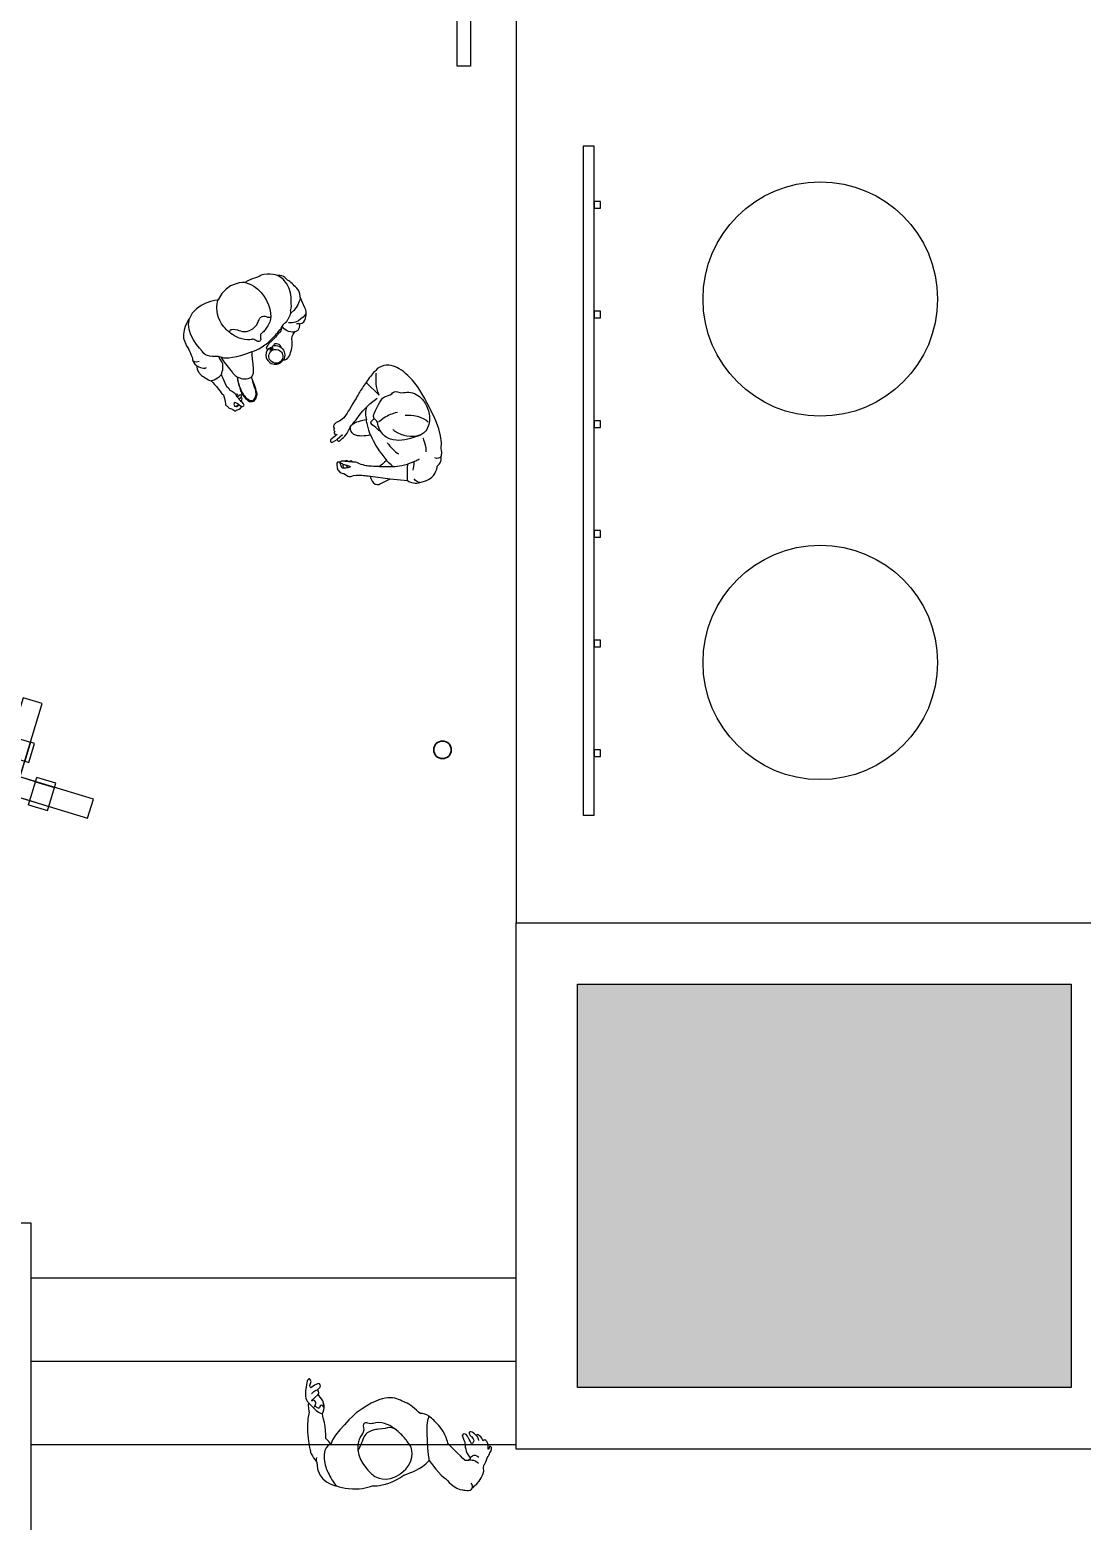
# Model space of a CAD drawing. Header units: millimetres. Extents: x 13722 to 114356, y -17117 to 61088.
# Drawn here: x 76567 to 81363, y 45846 to 52646 of the extents above; entities that cross this region are included whole.
import ezdxf

# ---------------------------------------------------------------- set-up
doc = ezdxf.new("R2010")
doc.units = ezdxf.units.MM
for name, color, linetype in [('01', 3, 'Continuous'), ('02', 250, 'Continuous'), ('03', 8, 'Continuous'), ('03_lighting', 3, 'Continuous'), ('Toffu_Outline', 8, 'Continuous')]:
    doc.layers.add(name, color=color, linetype=linetype)

# ---------------------------------------------------------------- blocks, each defined once
blk = doc.blocks.new('2r2')
at = {"layer": 'Toffu_Outline'}
for points, knots in [([(97236.5, -9224), (97236.4, -9223.9), (97236.4, -9223.9), (97236.4, -9223.9), (97257, -9208.3), (97250.7, -9204.1), (97245, -9196.7), (97239.4, -9189.2), (97205.5, -9215.3), (97205.5, -9215.3), (97205.5, -9215.3), (97197.2, -9209.3), (97204.7, -9195.2), (97212.1, -9181.1), (97200.1, -9174.3), (97200.1, -9174.3), (97189.2, -9174), (97187.6, -9185.2), (97182.1, -9226.6), (97176.6, -9267.9), (97195.1, -9282.6), (97195.1, -9282.6), (97190.1, -9294.3), (97198.6, -9326.1), (97198.6, -9326.1), (97177.7, -9406.1), (97203.8, -9504.3), (97203.8, -9504.3), (97203.5, -9515.2), (97233.3, -9554.8), (97233.3, -9554.8), (97232.7, -9649.8), (97323, -9662.6), (97323, -9662.6)], [0, 0, 0, 0, 1, 1, 1, 2, 2, 2, 3, 3, 3, 4, 4, 4, 5, 5, 5, 6, 6, 6, 7, 7, 7, 8, 8, 8, 9, 9, 9, 10, 10, 10, 11, 11, 11, 11]), ([(97209.2, -9242.9), (97209.2, -9242.9), (97227.4, -9221.3), (97236.5, -9224), (97236.5, -9224), (97236.5, -9224), (97236.5, -9224)], [0, 0, 0, 0, 1, 1, 1, 2, 2, 2, 2]), ([(97210.2, -9276.2), (97210.2, -9276.2), (97210.2, -9276.2), (97210.2, -9276.1), (97210.1, -9275.5), (97210.9, -9269.5), (97239.4, -9245.4)], [0, 0, 0, 0, 1, 1, 1, 2, 2, 2, 2]), ([(97266.5, -9306.2), (97271.5, -9277.6), (97239.4, -9245.5), (97239.4, -9245.5), (97239.4, -9245.5), (97239.4, -9245.5), (97239.4, -9245.5), (97248.1, -9233.9), (97237.7, -9225), (97236.5, -9224)], [0, 0, 0, 0, 1, 1, 1, 2, 2, 2, 3, 3, 3, 3]), ([(97195.2, -9282.7), (97195.2, -9282.7), (97240.8, -9335), (97257.8, -9332.1), (97257.8, -9332.1), (97257.8, -9332.1), (97257.9, -9332.1)], [0, 0, 0, 0, 1, 1, 1, 2, 2, 2, 2]), ([(97227, -9290.6), (97227.8, -9288.7), (97228.9, -9287.1), (97228.6, -9283.7), (97228, -9277.3), (97222.7, -9271.1), (97218.3, -9271.1), (97217.6, -9271.1), (97216.9, -9271.2), (97216.6, -9271.3), (97211.3, -9273.5), (97210.3, -9275.8), (97210.2, -9276.1)], [0, 0, 0, 0, 1, 1, 1, 2, 2, 2, 3, 3, 3, 4, 4, 4, 4]), ([(97221.6, -9303.3), (97223.3, -9299.2), (97225.1, -9295.1), (97226.8, -9291), (97226.9, -9290.9), (97226.9, -9290.8), (97227, -9290.6)], [0, 0, 0, 0, 1, 1, 1, 2, 2, 2, 2]), ([(97266.5, -9306.3), (97266.5, -9306.3), (97266.5, -9306.3), (97266.5, -9306.2), (97266.1, -9305.1), (97258.6, -9286.4), (97249.9, -9296.4), (97240.9, -9306.7), (97243.5, -9308), (97243.5, -9308), (97243.5, -9308), (97239.8, -9307.8), (97235.8, -9306.1), (97234.9, -9305.8), (97227.6, -9302.1), (97226.4, -9295.4), (97226, -9293.5), (97226.3, -9292.2), (97226.8, -9291)], [0, 0, 0, 0, 1, 1, 1, 2, 2, 2, 3, 3, 3, 4, 4, 4, 5, 5, 5, 6, 6, 6, 6]), ([(97596.9, -9408.3), (97572.3, -9388.3), (97538.3, -9368.8), (97502.9, -9374.4), (97499.1, -9375), (97494.8, -9376), (97490, -9377.6), (97487.7, -9378.1), (97483.9, -9378.8), (97479.2, -9378.6), (97468.1, -9378.1), (97463.3, -9373.1), (97455.4, -9374.9), (97453.9, -9375.3), (97449.1, -9376.4), (97446.2, -9380.4), (97439.6, -9389.7), (97451.6, -9403.1), (97445.1, -9417.9), (97444, -9420.5), (97442.6, -9422.4), (97441.8, -9423.5), (97427.7, -9443.1), (97423.1, -9460.5), (97421.3, -9471.3), (97419.7, -9480.7), (97419.5, -9489.8), (97420.4, -9498.6)], [0, 0, 0, 0, 1, 1, 1, 2, 2, 2, 3, 3, 3, 4, 4, 4, 5, 5, 5, 6, 6, 6, 7, 7, 7, 8, 8, 8, 9, 9, 9, 9]), ([(97597.9, -9409.1), (97597.6, -9408.9), (97597.2, -9408.6), (97596.9, -9408.3), (97591.6, -9404.1), (97583.5, -9399.1), (97573.1, -9397.2), (97560.3, -9394.9), (97553.4, -9399), (97530.3, -9402.7), (97506.5, -9406.4), (97508.4, -9402.9), (97495.1, -9406.4), (97485, -9409.1), (97464.3, -9414.5), (97452.3, -9431.8), (97447.7, -9438.3), (97444.9, -9446), (97439.6, -9460), (97436.6, -9467.9), (97435.3, -9472.7), (97431.6, -9480.4), (97427.6, -9488.5), (97423.4, -9494.6), (97420.4, -9498.6), (97420.4, -9498.6), (97420.4, -9498.6), (97420.4, -9498.6)], [0, 0, 0, 0, 1, 1, 1, 2, 2, 2, 3, 3, 3, 4, 4, 4, 5, 5, 5, 6, 6, 6, 7, 7, 7, 8, 8, 8, 9, 9, 9, 9]), ([(97420.4, -9498.6), (97426.3, -9560.9), (97483.8, -9608.4), (97486.6, -9610.6), (97486.8, -9610.8), (97495.7, -9617.7), (97495.7, -9617.8), (97495.7, -9617.8), (97552.7, -9653.5), (97612.8, -9608.3), (97614.5, -9607.1), (97616.1, -9605.7), (97617.8, -9604.3), (97684.1, -9559.1), (97664.5, -9490.7), (97664.5, -9490.7), (97664.5, -9490.7), (97662.3, -9480.2), (97645.3, -9459.2), (97645.3, -9459.2), (97639.4, -9451.1), (97632.9, -9443.6), (97628.1, -9438.1), (97615.5, -9423.5), (97597.9, -9409.1)], [0, 0, 0, 0, 1, 1, 1, 2, 2, 2, 3, 3, 3, 4, 4, 4, 5, 5, 5, 6, 6, 6, 7, 7, 7, 8, 8, 8, 8]), ([(97959.3, -9431.5), (97959.3, -9431.5), (97959.4, -9431.6), (97959.5, -9431.8), (97961, -9433.5), (97969.5, -9444.7), (97969.8, -9454.7)], [0, 0, 0, 0, 1, 1, 1, 2, 2, 2, 2]), ([(97296.7, -9472), (97296.7, -9472), (97251, -9483.3), (97271.9, -9567.8), (97274.4, -9577.6), (97277.9, -9587.2), (97282.3, -9596.3), (97290, -9612.3), (97304.1, -9639.9), (97316.7, -9655.7), (97317.2, -9656.3), (97317.8, -9657), (97318.3, -9657.6), (97318.8, -9658.2), (97319.3, -9658.8), (97319.9, -9659.4), (97320.4, -9660), (97320.9, -9660.5), (97321.4, -9661.1), (97321.9, -9661.6), (97322.5, -9662.1), (97323, -9662.6)], [0, 0, 0, 0, 1, 1, 1, 2, 2, 2, 3, 3, 3, 4, 4, 4, 5, 5, 5, 6, 6, 6, 7, 7, 7, 7]), ([(97923.8, -9545.1), (97923.8, -9545.1), (97923.9, -9545.1), (97924.1, -9545), (97926.9, -9544.3), (97950.1, -9539.3), (97970.9, -9558.6)], [0, 0, 0, 0, 1, 1, 1, 2, 2, 2, 2]), ([(97486.8, -9662.6), (97499.9, -9662.3), (97514.7, -9661), (97530.6, -9657.7), (97575.1, -9648.8), (97608.6, -9629.3), (97629.7, -9614.1)], [0, 0, 0, 0, 1, 1, 1, 2, 2, 2, 2]), ([(97321.4, -9661.1), (97320.9, -9660.6), (97320.4, -9660), (97319.9, -9659.4), (97319.4, -9658.8), (97318.8, -9658.2), (97318.3, -9657.6)], [0, 0, 0, 0, 1, 1, 1, 2, 2, 2, 2])]:
    blk.add_open_spline(points, degree=3, knots=knots, dxfattribs=at)
for points in [[(97629.4, -9278.7), (97589.2, -9260.9), (97546.4, -9232.6), (97416.7, -9326.3)], [(97257.8, -9332), (97257.8, -9332), (97261.7, -9333.4), (97266.5, -9306.3)], [(97636.4, -9281.6), (97634, -9280.7), (97631.7, -9279.7), (97629.4, -9278.7)], [(97703.8, -9332.7), (97682.7, -9312), (97657, -9289.9), (97636.4, -9281.6)], [(97257.8, -9332.1), (97257.8, -9332), (97257.8, -9332), (97257.8, -9332)], [(97274.6, -9446.7), (97278.1, -9400.9), (97258.5, -9334.6), (97257.8, -9332.1)], [(97414.3, -9328.1), (97414.3, -9328.1), (97305.8, -9427), (97296.7, -9472)], [(97416.7, -9326.3), (97415.9, -9326.9), (97415.1, -9327.5), (97414.3, -9328.1)], [(97745.1, -9344.7), (97732, -9335.5), (97718.8, -9330.8), (97703.8, -9332.7)], [(97745.8, -9546.3), (97745.8, -9546.3), (97723.9, -9374.2), (97745.1, -9344.7)], [(97788.9, -9386.6), (97773.1, -9369.3), (97759.2, -9354.4), (97745.1, -9344.7)], [(97296.7, -9472), (97284.4, -9453.7), (97274.6, -9446.7), (97274.6, -9446.7)], [(97830.2, -9467.3), (97830.2, -9467.3), (97823.9, -9425), (97788.9, -9386.6)], [(97896.6, -9430.5), (97894, -9436), (97900.9, -9441.9), (97906.4, -9459.8)], [(97906.9, -9425.2), (97902.8, -9424.7), (97898.1, -9427.2), (97896.6, -9430.5)], [(97934.1, -9462), (97923.4, -9441.2), (97915.6, -9426.1), (97906.9, -9425.2)], [(97959.5, -9431.8), (97959.5, -9431.8), (97934.6, -9406.4), (97927.4, -9419.4)], [(97927.4, -9419.4), (97927.4, -9421.1), (97927.6, -9423.6), (97928.7, -9426.4)], [(97928.7, -9426.4), (97930.8, -9431.7), (97934.7, -9434.6), (97936.9, -9436.5)], [(97936.9, -9436.5), (97940.6, -9439.6), (97945.3, -9445), (97949.1, -9454.5)], [(97992.3, -9457), (97992.3, -9457), (97971.9, -9417.1), (97959.5, -9431.8)], [(97998.9, -9452.3), (97996.2, -9452.4), (97993.9, -9454.7), (97992.3, -9457)], [(98012, -9468.9), (98011.4, -9467.3), (98006.2, -9452.1), (97998.9, -9452.3)], [(97909.5, -9546.9), (97909.5, -9546.9), (97841.6, -9482.5), (97830.2, -9467.3)], [(97906.4, -9459.8), (97907.3, -9462.9), (97908.3, -9464.5), (97908.3, -9466.9)], [(97908.3, -9466.9), (97908.1, -9477.2), (97909.8, -9507.6), (97931.7, -9534.5)], [(97931.7, -9534.5), (97931.7, -9534.5), (97947.3, -9509), (97971.8, -9532)], [(97940.6, -9469.4), (97937.9, -9469.4), (97935.8, -9465.3), (97934.1, -9462)], [(97949.1, -9454.5), (97947.5, -9460.2), (97944.6, -9469.3), (97940.6, -9469.4)], [(98009.5, -9534.8), (98015.3, -9526), (98019.5, -9518.2), (98022.5, -9512.1)], [(98015.1, -9496.5), (98013.6, -9496.3), (98016.8, -9483.3), (98012, -9468.9)], [(98018.9, -9488.4), (98018, -9491.4), (98016.1, -9496.6), (98015.1, -9496.5)], [(98021.1, -9481.3), (98019.8, -9481.8), (98020.1, -9483.9), (98018.9, -9488.4)], [(98028.7, -9487.3), (98026.9, -9483.6), (98023, -9480.5), (98021.1, -9481.3)], [(98022.5, -9512.1), (98030.7, -9495.8), (98030.4, -9490.8), (98028.7, -9487.3)], [(97233.3, -9554.8), (97233.3, -9554.8), (97229.1, -9539), (97233.7, -9532.3)], [(97629.7, -9614.1), (97666.9, -9597.9), (97703.2, -9592), (97745.8, -9546.3)], [(97745.8, -9546.3), (97748.8, -9550.7), (97796.2, -9619.4), (97821.2, -9629.4)], [(97923.8, -9545.1), (97920.5, -9546.2), (97915.9, -9546.9), (97909.5, -9546.9)], [(97931.7, -9534.5), (97931.7, -9534.5), (97934.4, -9541.6), (97924.1, -9545)], [(97943, -9671.4), (97943, -9671.4), (98005.2, -9619.3), (97993.2, -9579.4)], [(97993.2, -9579.4), (97993.2, -9579.4), (97994.6, -9567.2), (97994.6, -9567.2)], [(97994.6, -9567.2), (97994.6, -9567.2), (98009.7, -9548.4), (98009.5, -9534.8)], [(97316.7, -9655.7), (97318.8, -9658), (97320.9, -9660.4), (97323, -9662.6)], [(97821.2, -9629.4), (97821.2, -9629.4), (97864.5, -9682.7), (97897, -9679.5)], [(97943, -9671.4), (97943, -9671.4), (97944.7, -9656.7), (97936.7, -9650.4)], [(97323, -9662.6), (97338, -9667.7), (97356.6, -9672.5), (97378.2, -9674.8)], [(97378.2, -9674.8), (97424.7, -9679.7), (97463, -9670.6), (97486.8, -9662.6)], [(97897, -9679.5), (97897, -9679.5), (97935.1, -9692.2), (97943, -9671.4)]]:
    blk.add_open_spline(points, degree=3, dxfattribs=at)
blk = doc.blocks.new('2t')
at = {"layer": '02'}
h = blk.add_hatch(dxfattribs=at)
h.set_pattern_fill('AR-CONC', color=6, scale=50)
h.paths.add_polyline_path([(94283.9, -5120.8, 1), (94363.9, -5120.8, 1)])
at = {"layer": '02', "color": 6, "lineweight": 30}
blk.add_circle((94323.9, -5120.8), 40, dxfattribs=at)
blk = doc.blocks.new('90_90')
at = {"layer": '02'}
for p, q in [((12638.8, -431.1), (12618.8, -431.1)), ((12618.8, -431.1), (12618.8, -521.1)), ((12638.8, -431.1), (12638.8, -521.1)), ((12638.8, -431.1), (12728.8, -431.1)), ((12728.8, -431.1), (12728.8, -521.1)), ((12748.8, -431.1), (12728.8, -431.1)), ((12748.8, -521.1), (12748.8, -431.1)), ((12618.8, -521.1), (12748.8, -521.1)), ((12638.8, -521.1), (12638.8, -596.1)), ((12728.8, -596.1), (12728.8, -521.1)), ((12473.8, -576.1), (12473.8, -596.1)), ((12563.8, -576.1), (12473.8, -576.1)), ((12563.8, -596.1), (12473.8, -596.1)), ((12473.8, -596.1), (12473.8, -686.1)), ((12563.8, -596.1), (12563.8, -576.1)), ((12563.8, -596.1), (12563.8, -606.1)), ((12803.8, -596.1), (12563.8, -596.1)), ((12563.8, -606.1), (12563.8, -686.1)), ((12803.8, -576.1), (12803.8, -596.1)), ((12893.8, -576.1), (12803.8, -576.1)), ((12893.8, -596.1), (12803.8, -596.1)), ((12803.8, -596.1), (12803.8, -606.1)), ((12803.8, -606.1), (12803.8, -686.1)), ((12893.8, -596.1), (12893.8, -576.1)), ((12893.8, -596.1), (12893.8, -686.1)), ((12563.8, -686.1), (12473.8, -686.1)), ((12473.8, -686.1), (12473.8, -706.1)), ((12473.8, -706.1), (12563.8, -706.1)), ((12563.8, -706.1), (12563.8, -686.1)), ((12563.8, -686.1), (12803.8, -686.1)), ((12638.8, -686.1), (12638.8, -761.1)), ((12728.8, -761.1), (12728.8, -686.1)), ((12893.8, -686.1), (12803.8, -686.1)), ((12803.8, -686.1), (12803.8, -706.1)), ((12803.8, -706.1), (12893.8, -706.1)), ((12893.8, -706.1), (12893.8, -686.1)), ((12618.8, -761.1), (12618.8, -851.1)), ((12618.8, -761.1), (12748.8, -761.1)), ((12638.8, -761.1), (12638.8, -851.1)), ((12728.8, -761.1), (12728.8, -851.1)), ((12748.8, -851.1), (12748.8, -761.1)), ((12618.8, -851.1), (12638.8, -851.1)), ((12638.8, -851.1), (12728.8, -851.1)), ((12728.8, -851.1), (12748.8, -851.1))]:
    blk.add_line(p, q, dxfattribs=at)
for points in [[(12728.8, -596.1), (12638.8, -596.1)], [(12638.8, -686.1), (12728.8, -686.1)]]:
    blk.add_lwpolyline(points, dxfattribs=at)
blk = doc.blocks.new('RW')
at = {"layer": '02'}
blk.add_lwpolyline([(95254.4, -22813.7), (97153.7, -23390.7), (97179.9, -23304.6), (95280.6, -22727.5)], dxfattribs=at)
blk.add_lwpolyline([(96197.8, -25023.3), (96284, -25049.5), (96946.7, -22867.9), (96860.6, -22841.8)], close=True, dxfattribs=at)
at = {"layer": '02', "rotation": 73.10102855420453}
blk.add_blockref('90_90', (92488.5, -35182.5), dxfattribs=at)

msp = doc.modelspace()

# ---------------------------------------------------------------- hatches: boundary and pattern name
at = {"layer": '01', "lineweight": -2, "true_color": 0x999b37}
h = msp.add_hatch(dxfattribs=at)
h.set_pattern_fill('AR-SAND', color=55, scale=5)
h.set_pattern_definition([(37.5, (-19358.14, 55669.14), (-8.00016, 244.7066), [0, -193.04, 0, -215.9, 0, -206.375]), (7.5, (-19358.14, 55669.14), (224.7616, 358.4126), [0, -104.14, 0, -173.99, 0, -66.675]), (327.5, (-19514.35, 55669.14), (395.4962, 0.7186), [0, -63.5, 0, -228.6, 0, -298.45]), (317.5, (-19514.35, 55669.14), (381.7782, 111.4647), [0, -31.75, 0, -149.86, 0, -171.45])])
h.paths.add_polyline_path([(70453.8, 46925), (70453.8, 44706.3), (72599.6, 43985), (76293.8, 43985), (76293.8, 46925)], flags=17)
h.paths.add_polyline_path([(70453.8, 56885), (70453.8, 54825), (72903.8, 54825), (72903.8, 56885)], flags=17)
h.paths.add_polyline_path([(79063.8, 48295), (79063.8, 46455), (81313.8, 46455), (81313.8, 48295)], flags=17)
h.paths.add_polyline_path([(66994.8, 54545, 0.409585), (64324.8, 57165), (62204.1, 57165), (62204.1, 41905), (62204.1, 40905), (83214.7, 40905), (83214.7, 57165), (77183.8, 57165), (77183.8, 54545), (78783.8, 54545), (78783.8, 52975), (81593.8, 52975), (81593.8, 48575), (81593.8, 46175), (81593.8, 41905), (72553.8, 41905), (64324.8, 44405), (64324.8, 47105), (64324.8, 49485), (66994.8, 49485)])

# ---------------------------------------------------------------- linework, layer by layer
at = {"layer": '01'}
for points in [[(81593.8, 48575), (81593.8, 46175), (78783.8, 46175), (78783.8, 48575)], [(81313.8, 48295), (81313.8, 46455), (79063.8, 46455), (79063.8, 48295)], [(76573.8, 43705), (76573.8, 47205), (70173.8, 47205), (70173.8, 44505), (72553.8, 43705)]]:
    msp.add_lwpolyline(points, close=True, dxfattribs=at)
at = {"layer": '02'}
for points in [[(79088.6, 49065.8), (79138.6, 49065.8), (79138.6, 52115.8), (79088.6, 52115.8)], [(79138.6, 51833.4), (79168.6, 51833.4), (79168.6, 51863.4), (79138.6, 51863.4)], [(79138.6, 51333.4), (79168.6, 51333.4), (79168.6, 51363.4), (79138.6, 51363.4)], [(79138.6, 50833.4), (79168.6, 50833.4), (79168.6, 50863.4), (79138.6, 50863.4)], [(79138.6, 50333.4), (79168.6, 50333.4), (79168.6, 50363.4), (79138.6, 50363.4)], [(79138.6, 49833.4), (79168.6, 49833.4), (79168.6, 49863.4), (79138.6, 49863.4)], [(79138.6, 49333.4), (79168.6, 49333.4), (79168.6, 49363.4), (79138.6, 49363.4)]]:
    msp.add_lwpolyline(points, close=True, dxfattribs=at)
at = {"layer": '03'}
for p, q in [((78783.8, 52975), (78783.8, 48575)), ((76573.8, 46955), (78783.8, 46955)), ((76573.8, 46575), (78783.8, 46575)), ((76573.8, 46195), (78783.8, 46195))]:
    msp.add_line(p, q, dxfattribs=at)
for centre in [(80169.8, 51418.7), (80169.8, 49761.7)]:
    msp.add_circle(centre, 534.5, dxfattribs=at)
at = {"layer": '03_lighting'}
msp.add_lwpolyline([(78575.8, 52480.2), (78515, 52480.2), (78515, 54444.4), (78575.8, 54444.4)], close=True, dxfattribs=at)
at = {"layer": 'Toffu_Outline'}
for p, q in [((78101.4, 50926), (78116.5, 50941.3)), ((78116.5, 50941.3), (78150.5, 50967.3)), ((77992.5, 50799), (77967.8, 50778.8)), ((78002.7, 50679.5), (78019.1, 50677.9)), ((78019.1, 50677.9), (78036.1, 50676.1)), ((78310.5, 50675.5), (78310.4, 50675.5)), ((78120.1, 50611), (78209.5, 50599.6))]:
    msp.add_line(p, q, dxfattribs=at)
for points in [[(77549.9, 51493.9), (77549.9, 51493.9), (77465.1, 51502.8), (77424.9, 51414.7)], [(77613, 51522), (77613, 51522), (77558.7, 51504.1), (77549.9, 51493.9)], [(77549.9, 51493.9), (77559.3, 51491.3), (77573.2, 51486.6), (77588.1, 51477.4)], [(77697.7, 51526.2), (77697.7, 51526.2), (77632.4, 51542.2), (77613, 51522)], [(77741.2, 51504.7), (77741.2, 51504.7), (77723.4, 51529.9), (77697.7, 51526.2)], [(77757.7, 51398.7), (77757.7, 51398.7), (77770.9, 51484.5), (77697.7, 51526.2)], [(77424.9, 51414.7), (77424.9, 51414.7), (77321.4, 51403), (77294.3, 51329.6)], [(77420.6, 51393.9), (77421, 51395.8), (77424.9, 51414.7), (77424.9, 51414.7)], [(77588.1, 51477.4), (77639.4, 51445.7), (77667, 51382.4), (77665, 51336.9)], [(77799.8, 51427.8), (77799.8, 51427.8), (77798.3, 51388.4), (77756.3, 51354)], [(77820.3, 51379.2), (77820.3, 51379.2), (77799.8, 51427.8), (77799.8, 51427.8)], [(77451.3, 51291.5), (77420.6, 51328.7), (77416.8, 51374.8), (77420.6, 51393.9)], [(77744.6, 51328.2), (77744.6, 51328.2), (77753.9, 51341.4), (77756.3, 51354)], [(77826.3, 51352.5), (77826.3, 51352.5), (77790.6, 51300.5), (77745.9, 51310.8)], [(77755.4, 51366.9), (77755.4, 51366.9), (77763, 51382.3), (77757.7, 51398.7)], [(77756.3, 51354), (77757.2, 51358.6), (77757.2, 51363.1), (77755.4, 51366.9)], [(77796.8, 51305.3), (77830.4, 51310), (77826.3, 51352.5), (77826.3, 51352.5)], [(77826.3, 51352.5), (77826.3, 51352.5), (77830.4, 51365.2), (77820.3, 51379.2)], [(77294.3, 51329.6), (77294.3, 51329.6), (77251.1, 51268.2), (77273, 51223)], [(77360.2, 51170.9), (77345.1, 51190.1), (77271.6, 51263.7), (77294.3, 51329.6)], [(77471.6, 51271.6), (77465.5, 51276.7), (77458.8, 51282.3), (77451.3, 51291.5)], [(77476.9, 51267.5), (77477.4, 51270.4), (77478.7, 51274.8), (77482.3, 51277.9)], [(77482.3, 51277.9), (77484.1, 51279.4), (77488.5, 51282.2), (77503.3, 51279.9)], [(77503.3, 51279.9), (77518.6, 51277.5), (77522.7, 51273.1), (77535.5, 51271.3)], [(77554.2, 51271.3), (77560.6, 51272.4), (77579.6, 51276.5), (77594.8, 51293.3)], [(77594.8, 51293.3), (77604.5, 51303.9), (77608.5, 51315.1), (77610.3, 51321.6)], [(77610.3, 51321.6), (77611, 51323.9), (77612.5, 51327.5), (77615.6, 51331.1)], [(77615.6, 51331.1), (77620.7, 51337.1), (77630.5, 51342.3), (77639.9, 51340.7)], [(77636.8, 51275), (77635, 51272.6), (77632.7, 51269.9), (77629.9, 51267.2)], [(77658.5, 51308.1), (77650.6, 51291.7), (77636.8, 51275), (77636.8, 51275)], [(77639.9, 51340.7), (77646.1, 51339.7), (77647.6, 51336.3), (77655.2, 51335.8)], [(77655.2, 51335.8), (77659.3, 51335.5), (77662.8, 51336.2), (77665, 51336.9)], [(77665, 51336.9), (77664.6, 51326.1), (77662.4, 51316.3), (77658.5, 51308.1)], [(77696.2, 51265), (77696.2, 51265), (77703.1, 51273.5), (77713.8, 51286.6)], [(77713.8, 51286.6), (77712.7, 51276.2), (77709.3, 51270.2), (77706.2, 51266.6)], [(77713.8, 51286.6), (77714.3, 51287.8), (77715.3, 51290.1), (77716.8, 51292.8)], [(77716.8, 51292.8), (77720.9, 51300.1), (77726.3, 51306.5), (77726.3, 51306.5)], [(77775.5, 51268.8), (77775.5, 51268.8), (77742.8, 51261.6), (77716.8, 51292.8)], [(77738, 51317.1), (77740.3, 51320.1), (77742.6, 51323.7), (77744.6, 51328.2)], [(77775.5, 51268.8), (77801.6, 51273.7), (77796.8, 51305.3), (77796.8, 51305.3)], [(77796.8, 51305.3), (77796.8, 51305.3), (77788.9, 51305.1), (77783.3, 51306.3)], [(77273, 51223), (77273, 51223), (77281.6, 51203.7), (77288.6, 51195)], [(77476.8, 51267.4), (77474.8, 51268.9), (77473.1, 51270.4), (77471.6, 51271.6)], [(77559.8, 51233.3), (77521.9, 51234), (77492.3, 51254.8), (77476.8, 51267.4)], [(77535.5, 51271.3), (77543.4, 51270.1), (77550.1, 51270.7), (77554.2, 51271.3)], [(77578.8, 51234.6), (77578.8, 51234.6), (77576.1, 51233), (77559.8, 51233.3)], [(77585.3, 51235.2), (77582.4, 51235.5), (77580.2, 51234.9), (77578.8, 51234.6)], [(77581, 51179), (77610.7, 51189.4), (77631, 51202.9), (77644, 51213.3)], [(77595.2, 51231.2), (77589.9, 51234.1), (77588, 51235), (77585.3, 51235.2)], [(77607.9, 51225), (77604.8, 51225.3), (77603.8, 51226.4), (77595.2, 51231.2)], [(77616, 51226.5), (77613.4, 51224.3), (77609.8, 51224.7), (77607.9, 51225)], [(77619.4, 51233.9), (77618.9, 51229), (77616, 51226.5), (77616, 51226.5)], [(77618.8, 51255.4), (77618.4, 51246.9), (77619.4, 51236.6), (77619.4, 51236.6)], [(77619.8, 51258.7), (77618.9, 51257.4), (77618.8, 51256), (77618.8, 51255.4)], [(77619.4, 51236.6), (77619.5, 51235.8), (77619.5, 51235), (77619.4, 51233.9)], [(77620.9, 51260), (77620.6, 51259.8), (77620.2, 51259.3), (77619.8, 51258.7)], [(77629.9, 51267.2), (77626.7, 51264.1), (77623.6, 51261.8), (77620.9, 51260)], [(77644, 51213.3), (77669.1, 51233.3), (77696.2, 51265), (77696.2, 51265)], [(77655.9, 51214.8), (77654.3, 51210.5), (77651, 51207.6), (77645.9, 51199.2)], [(77664.6, 51223.1), (77664.6, 51223.1), (77657.4, 51219.1), (77655.9, 51214.8)], [(77697.8, 51257.9), (77695.6, 51252.7), (77664.6, 51223.1), (77664.6, 51223.1)], [(77691.2, 51215), (77691.2, 51215), (77681.6, 51215.5), (77677.3, 51206.1)], [(77678.9, 51206.4), (77692, 51208.6), (77704.7, 51204.6), (77714, 51196.6)], [(77714, 51196.6), (77714, 51196.6), (77710.4, 51214.5), (77691.2, 51215)], [(77706.2, 51266.6), (77703.9, 51264), (77697.8, 51257.9), (77697.8, 51257.9)], [(77288.6, 51195), (77288.6, 51195), (77311, 51151.3), (77308.4, 51139.8)], [(77308.4, 51139.8), (77308.4, 51139.8), (77318.2, 51126.2), (77338.7, 51135.7)], [(77308.4, 51139.8), (77308.4, 51139.8), (77314.6, 51123.2), (77327.2, 51115)], [(77427.6, 51156.5), (77427.6, 51156.5), (77375.4, 51151.7), (77360.2, 51170.9)], [(77427.6, 51156.5), (77427.6, 51156.5), (77431.9, 51157.3), (77437.5, 51155.7)], [(77442.5, 51132.3), (77429.6, 51152.9), (77427.6, 51156.5), (77427.6, 51156.5)], [(77437.5, 51155.7), (77438.2, 51154.4), (77439.5, 51152.1), (77441.1, 51149.2)], [(77437.5, 51155.7), (77440.1, 51155), (77443, 51153.7), (77445.9, 51151.6)], [(77441.1, 51149.2), (77457.5, 51121.4), (77471.4, 51108.3), (77490.6, 51083.6)], [(77445.9, 51151.6), (77451.5, 51147.6), (77515.3, 51152), (77581, 51179)], [(77582.5, 51143.2), (77581.6, 51151.8), (77580.6, 51164), (77581, 51179)], [(77586.5, 51086.7), (77586.9, 51105.1), (77582.9, 51140.2), (77582.5, 51143.2)], [(77645.9, 51199.2), (77640.7, 51190.7), (77651.3, 51190.7), (77651.3, 51190.7)], [(77653, 51191.1), (77645.2, 51180.8), (77641, 51165.9), (77645, 51152.1)], [(77645, 51152.1), (77650.5, 51133.1), (77669, 51120.1), (77688.8, 51121.4)], [(77653, 51191.1), (77652, 51190.8), (77651.4, 51190.7), (77651.3, 51190.7)], [(77668.9, 51198), (77663.1, 51194.4), (77656.1, 51192.1), (77653, 51191.1)], [(77662.1, 51185.5), (77661.1, 51186.7), (77663.1, 51190), (77666.6, 51192.9)], [(77668.4, 51187.2), (77665.5, 51185.3), (77662.9, 51184.5), (77662.1, 51185.5)], [(77666.6, 51192.9), (77667.9, 51194), (77669.2, 51194.8), (77670.3, 51195.5)], [(77670.2, 51188.6), (77669.6, 51188.1), (77669, 51187.6), (77668.4, 51187.2)], [(77677.3, 51206), (77675.8, 51202.9), (77672.6, 51200.3), (77668.9, 51198)], [(77674.7, 51196.1), (77675.7, 51194.8), (77673.7, 51191.5), (77670.2, 51188.6)], [(77670.3, 51195.5), (77672.4, 51196.5), (77674.1, 51196.8), (77674.7, 51196.1)], [(77677.3, 51206), (77677.8, 51206.2), (77678.4, 51206.3), (77678.9, 51206.4)], [(77677.3, 51206.1), (77677.3, 51206.1), (77677.3, 51206.1), (77677.3, 51206)], [(77703.6, 51125), (77711.4, 51128.5), (77717.9, 51134.3), (77722.4, 51141.4)], [(77714, 51196.6), (77721.4, 51190.3), (77726.6, 51181.6), (77728.3, 51171.3)], [(77722.4, 51141.4), (77722.4, 51141.4), (77722.5, 51141.4), (77722.5, 51141.4)], [(77722.5, 51141.4), (77722.5, 51141.4), (77722.4, 51141.4), (77722.4, 51141.4)], [(77728.3, 51171.3), (77730.2, 51160.5), (77727.8, 51150), (77722.5, 51141.4)], [(77722.5, 51141.4), (77722.5, 51141.4), (77723.1, 51141.3), (77723.1, 51141.3)], [(77723.1, 51141.3), (77730.3, 51140.2), (77737.6, 51143), (77742, 51148.8)], [(77742, 51148.8), (77744.2, 51151.7), (77745.8, 51154.2), (77745.8, 51154.2)], [(77745.8, 51154.2), (77754.9, 51156.8), (77756.3, 51179.1), (77756.3, 51179.1)], [(77327.2, 51115), (77327.2, 51115), (77357.7, 51097.4), (77373.1, 51106.2)], [(77327.2, 51115), (77327.2, 51115), (77327.9, 51086.7), (77348.6, 51071.5)], [(77348.6, 51071.5), (77348.6, 51071.5), (77381, 51046.3), (77393.7, 51046.5)], [(77393.7, 51046.5), (77393.7, 51046.5), (77416.5, 51048.8), (77440.1, 51075)], [(77440.1, 51075), (77440.1, 51075), (77455.4, 51111.8), (77442.5, 51132.3)], [(77468.6, 51014.8), (77463.5, 51016.5), (77440.1, 51075), (77440.1, 51075)], [(77490.6, 51083.6), (77491.4, 51082.4), (77493.1, 51079.8), (77496.2, 51077)], [(77496.2, 51077), (77501.2, 51072.4), (77506.2, 51067.8), (77512.1, 51064.4)], [(77577.9, 51063.2), (77579.7, 51065.4), (77582.3, 51068.9), (77584.1, 51073.7)], [(77584.1, 51073.7), (77586.4, 51079.5), (77586.5, 51084.3), (77586.5, 51086.7)], [(77688.8, 51121.4), (77694.1, 51121.7), (77699, 51123), (77703.6, 51125)], [(78139.2, 51088.9), (78126.1, 51074.1), (78112.5, 51057), (78099.7, 51038.9)], [(78159.4, 50980.6), (78139.1, 51020.3), (78146.6, 51082.2), (78146.6, 51082.2)], [(78142, 51091.9), (78141, 51090.9), (78140.1, 51089.9), (78139.2, 51088.9)], [(78225.4, 51113.2), (78196, 51123.9), (78163, 51115), (78142, 51091.9)], [(78390.1, 50920.7), (78329.2, 51051.1), (78267.9, 51097.7), (78225.4, 51113.2)], [(77393.7, 51046.5), (77393.7, 51046.5), (77440.7, 50993.9), (77442.4, 50987.1)], [(77480.6, 51001.7), (77480.6, 51001.7), (77473.7, 51013.1), (77468.6, 51014.8)], [(77512.1, 51064.4), (77512.5, 51061.8), (77512.8, 51059.2), (77513.3, 51056.6)], [(77512.1, 51064.4), (77518.6, 51060.8), (77538.5, 51050.6), (77561.8, 51056.5)], [(77513.3, 51056.6), (77514.7, 51047.7), (77516.5, 51039.1), (77518.8, 51030.2)], [(77513.3, 51056.6), (77517.7, 51031.3), (77525.6, 51011.9), (77531.9, 50999.3)], [(77518.8, 51030.2), (77520.9, 51022.4), (77523.2, 51014.6), (77525.6, 51006.9)], [(77525.6, 51006.9), (77528.1, 50998.9), (77530.7, 50990.7), (77535.3, 50983.5)], [(77561.8, 51056.5), (77568.2, 51058.1), (77573.6, 51060.7), (77577.9, 51063.2)], [(77601.6, 50993.9), (77599.7, 51001.5), (77590.9, 51027.8), (77577.9, 51063.2)], [(77586.9, 51032.1), (77583, 51045.1), (77579.9, 51055.9), (77577.9, 51063.2)], [(77597.3, 50978.6), (77600.2, 50992.6), (77596.1, 51002.1), (77586.9, 51032.1)], [(78099.7, 51038.9), (78088.1, 51022.7), (78077.1, 51005.7), (78067.3, 50989.2)], [(78099.7, 51038.9), (78099.7, 51038.9), (78159.4, 50980.6), (78159.4, 50980.6)], [(77442.4, 50987.1), (77442.4, 50987.1), (77446.2, 50981.5), (77449.3, 50981.2)], [(77449.3, 50981.2), (77449.3, 50981.2), (77460.1, 50950.1), (77459, 50941.2)], [(77459, 50941.2), (77457.9, 50932.2), (77466.1, 50931.1), (77466.1, 50931.1)], [(77506.6, 50983.3), (77506.6, 50983.3), (77484.4, 51001.6), (77480.6, 51001.7)], [(77498.4, 50944.4), (77494, 50937.9), (77500.7, 50930.4), (77500.7, 50930.4)], [(77517.5, 50940), (77517.5, 50940), (77502.9, 50950.8), (77498.4, 50944.4)], [(77506.6, 50983.3), (77506.6, 50983.3), (77509.3, 50974.6), (77511.1, 50973.1)], [(77517.5, 50940), (77517.5, 50940), (77513.6, 50931.6), (77507.9, 50928.8)], [(77508.9, 50928.6), (77511.1, 50928.2), (77520.5, 50933.7), (77521.8, 50935.2)], [(77513.9, 50970.6), (77513.9, 50970.6), (77511.1, 50973.1), (77511.1, 50973.1)], [(77519.6, 50977.3), (77519.6, 50977.3), (77513.9, 50970.6), (77513.9, 50970.6)], [(77513.9, 50970.6), (77513.9, 50970.6), (77519.7, 50964.3), (77521.4, 50961.2)], [(77521.8, 50935.2), (77520.4, 50936.5), (77519, 50938.1), (77517.5, 50940)], [(77530, 50979.8), (77524.2, 50984.5), (77519.6, 50977.3), (77519.6, 50977.3)], [(77527.3, 50968), (77527.3, 50968), (77523.3, 50965.9), (77521.4, 50961.2)], [(77521.4, 50961.2), (77521.6, 50960.9), (77521.8, 50960.5), (77521.8, 50960.3)], [(77521.8, 50960.3), (77522.5, 50958), (77527.5, 50953.3), (77529.3, 50952.3)], [(77533, 50928.6), (77533, 50928.6), (77528.6, 50928.5), (77521.8, 50935.2)], [(77527.3, 50968), (77527.3, 50968), (77534.4, 50973.8), (77531.3, 50978.4)], [(77533.8, 50967), (77533.8, 50967), (77530.4, 50970.6), (77527.3, 50968)], [(77529.3, 50952.3), (77529.3, 50952.3), (77539.2, 50962.9), (77533.8, 50967)], [(77540.9, 50941.3), (77540.9, 50941.3), (77532, 50951.6), (77529.3, 50952.3)], [(77531.3, 50978.4), (77531, 50978.9), (77530.6, 50979.4), (77530, 50979.8)], [(77531.9, 50999.3), (77545.6, 50971.6), (77557.3, 50963.6), (77565.2, 50959.9)], [(77535.3, 50983.5), (77535.6, 50982.9), (77536, 50982.4), (77536.4, 50981.8)], [(77536.4, 50981.8), (77539.6, 50977.3), (77543.4, 50973.2), (77547.3, 50969.2)], [(77547.3, 50969.2), (77551.8, 50964.6), (77556.4, 50960.2), (77561.1, 50955.9)], [(77561.1, 50955.9), (77562.9, 50954.3), (77564.6, 50952.7), (77566.8, 50951.8)], [(77565.2, 50959.9), (77569.4, 50957.9), (77577.2, 50954.4), (77584.5, 50957.5)], [(77566.8, 50951.8), (77570, 50950.5), (77573.6, 50950.9), (77577, 50951.3)], [(77577, 50951.3), (77580.2, 50951.7), (77583.6, 50952.1), (77586.6, 50953.4)], [(77584.5, 50957.5), (77593.8, 50961.5), (77596.3, 50973.8), (77597.3, 50978.6)], [(77586.6, 50953.4), (77594.4, 50956.8), (77598.3, 50965.3), (77600.8, 50973.4)], [(77600.8, 50973.4), (77601.8, 50976.6), (77602.6, 50979.8), (77602.7, 50983.2)], [(77602.7, 50983.2), (77602.9, 50986.1), (77602.7, 50989.6), (77601.6, 50993.9)], [(78067.3, 50989.2), (78067.3, 50989.2), (78046.6, 50951.2), (78023.5, 50914.7)], [(78138.5, 50900.4), (78144.6, 50913), (78150.7, 50925.7), (78156.7, 50938.4)], [(78156.7, 50938.4), (78163.2, 50951.9), (78170.6, 50966.4), (78183.9, 50973.3)], [(78183.9, 50973.3), (78194.4, 50978.7), (78207.5, 50978.9), (78216.4, 50986.6)], [(78216.4, 50986.6), (78219.3, 50989), (78221.6, 50992.3), (78224.8, 50994.3)], [(78224.8, 50994.3), (78236, 51001.4), (78250, 50991.6), (78263.2, 50991.3)], [(78263.2, 50991.3), (78268, 50991.2), (78272.7, 50992.4), (78277.4, 50993.1)], [(77466.1, 50931.1), (77466.1, 50931.1), (77474.1, 50919.6), (77480.4, 50920.1)], [(77480.4, 50920.1), (77486.8, 50920.5), (77498.6, 50910.1), (77498.6, 50910.1)], [(77498.6, 50910.1), (77498.6, 50910.1), (77504.5, 50904.3), (77510.6, 50913.3)], [(77500.7, 50930.4), (77500.7, 50930.4), (77505.3, 50929.3), (77507.9, 50928.8)], [(77507.9, 50928.8), (77508.2, 50928.7), (77508.6, 50928.6), (77508.9, 50928.6)], [(77510.6, 50913.3), (77510.6, 50913.3), (77529.7, 50917.6), (77533, 50928.6)], [(77998.3, 50877), (77988.9, 50867.4), (77980.2, 50862.7), (77973.7, 50860.2)], [(78023.5, 50914.7), (78018, 50905.9), (78009.4, 50892.8), (77998.3, 50877)], [(78033.5, 50842.9), (78032.8, 50843.6), (78042.3, 50853.6), (78054.3, 50868.7)], [(78054.3, 50868.7), (78064.2, 50881.3), (78065.3, 50884.3), (78073.7, 50895.2)], [(78101.1, 50867.8), (78089.3, 50866.2), (78079.5, 50863.9), (78072.4, 50861.8)], [(78073.7, 50895.2), (78079.7, 50902.9), (78088.8, 50913.8), (78101.4, 50926)], [(78097.3, 50898.5), (78097, 50885.8), (78099, 50875.3), (78101.1, 50867.8)], [(78101.4, 50926), (78099.4, 50919.1), (78097.5, 50909.7), (78097.3, 50898.5)], [(78105.8, 50844.5), (78103.9, 50852.6), (78102.3, 50860.3), (78101.1, 50867.8)], [(78136.2, 50874.7), (78136.2, 50874.7), (78121.4, 50859.3), (78121.4, 50859.3)], [(78133.5, 50882.7), (78133.1, 50888.9), (78135.9, 50894.8), (78138.5, 50900.4)], [(78136.2, 50874.7), (78134.7, 50876.8), (78133.7, 50879.4), (78133.5, 50882.7)], [(78136.2, 50874.7), (78136.2, 50874.7), (78136.2, 50874.7), (78136.2, 50874.7)], [(78151.3, 50857.2), (78149.1, 50865.5), (78140.6, 50868.2), (78136.2, 50874.7)], [(78156.4, 50856.7), (78164.1, 50865.1), (78173, 50872.6), (78182.7, 50878.8)], [(78182.7, 50878.8), (78200.7, 50890.4), (78221.4, 50897.4), (78242.2, 50902.9)], [(78278.3, 50889), (78310.3, 50891.7), (78354.7, 50883.3), (78383.4, 50858.8)], [(78381.4, 50916.2), (78388.4, 50896.3), (78391.4, 50874.7), (78387.5, 50853.9)], [(78442.6, 50735.3), (78454.5, 50809), (78390.1, 50920.7), (78390.1, 50920.7)], [(77968.5, 50801), (77968.5, 50801), (77938.3, 50776.6), (77938.3, 50776.6)], [(77960.6, 50853.3), (77955.4, 50848.8), (77952.7, 50843.3), (77951.2, 50839.2)], [(77951.2, 50839.2), (77951.3, 50838.2), (77951.4, 50837.1), (77951.7, 50835.9)], [(77951.7, 50835.9), (77952.5, 50832), (77954.3, 50829.1), (77955.8, 50827.2)], [(77952.9, 50824.5), (77951.7, 50821.7), (77953.7, 50818.7), (77954.5, 50817.4)], [(77955.8, 50827.2), (77955.1, 50826.8), (77953.6, 50826), (77952.9, 50824.5)], [(77954.7, 50810.8), (77953.7, 50809.1), (77954.1, 50807.4), (77954.3, 50806.5)], [(77954.3, 50806.5), (77955, 50802.6), (77958.5, 50800.6), (77958.8, 50800.5)], [(77954.5, 50817.4), (77955.9, 50815.4), (77957.7, 50814.2), (77959, 50813.5)], [(77959, 50813.5), (77958.6, 50813.4), (77956, 50813), (77954.7, 50810.8)], [(77958.8, 50800.5), (77963.2, 50798.1), (77967.7, 50800.6), (77968.5, 50801)], [(77973.7, 50860.2), (77969.8, 50858.6), (77965.3, 50857.4), (77960.6, 50853.3)], [(77968.6, 50801.1), (77968.6, 50801.1), (77968.5, 50801), (77968.5, 50801)], [(77979.1, 50771.8), (77979.1, 50771.8), (78000, 50787.9), (78013.7, 50807.9)], [(78013.7, 50807.9), (78017.7, 50813.7), (78022.7, 50822.2), (78026.8, 50833.8)], [(78026.8, 50833.8), (78026.6, 50832.2), (78026.3, 50829.8), (78026.5, 50827)], [(78026.5, 50827), (78027.4, 50817), (78033.7, 50810.2), (78035.7, 50808.1)], [(78026.8, 50833.8), (78029.1, 50836.8), (78031.3, 50839.9), (78033.5, 50842.9)], [(78035.7, 50808.1), (78051.6, 50791.1), (78087.7, 50795.5), (78109.5, 50798.2)], [(78119.8, 50799.7), (78114.7, 50813), (78109.8, 50827.9), (78105.8, 50844.5)], [(78109.5, 50798.2), (78113.8, 50798.7), (78117.4, 50799.3), (78119.8, 50799.7)], [(78121.4, 50859.3), (78118.6, 50856.4), (78119.1, 50851.6), (78122.5, 50849.4)], [(78119.8, 50799.7), (78135.6, 50762.2), (78151.9, 50736.9), (78164.3, 50720.5)], [(78122.5, 50849.4), (78122.5, 50849.4), (78143.4, 50835.7), (78143.4, 50835.7)], [(78143.4, 50835.7), (78143.4, 50835.7), (78151.5, 50823.6), (78166.9, 50814)], [(78160.8, 50824.3), (78155.3, 50835.1), (78154.4, 50845.8), (78151.3, 50857.2)], [(78166.9, 50814), (78164.6, 50817.3), (78162.6, 50820.7), (78160.8, 50824.3)], [(78210.4, 50779.9), (78192.6, 50786.1), (78177.4, 50798.5), (78166.9, 50814)], [(78222, 50824.8), (78224.2, 50821.3), (78227.6, 50818.7), (78231, 50816.4)], [(78231, 50816.4), (78263.8, 50793.7), (78307.3, 50787.2), (78345.3, 50799.3)], [(78354.4, 50802), (78342.7, 50794.4), (78329, 50790.6), (78315.6, 50786.9)], [(78387.5, 50853.9), (78383.5, 50833.2), (78372.1, 50813.5), (78354.4, 50802)], [(77938.3, 50776.6), (77933.5, 50762.9), (77947.1, 50766.8), (77947.1, 50766.8)], [(77947.1, 50766.8), (77947.1, 50766.8), (77967.8, 50778.8), (77967.8, 50778.8)], [(77967.8, 50778.8), (77969.5, 50765.4), (77979.1, 50771.8), (77979.1, 50771.8)], [(78195.1, 50764.2), (78195.1, 50764.2), (78235.5, 50715), (78247.2, 50712.6)], [(78315.6, 50786.9), (78281.2, 50777.4), (78244.1, 50768), (78210.4, 50779.9)], [(78358.5, 50785.7), (78358.5, 50785.7), (78377.5, 50734.1), (78371.6, 50722)], [(78440.8, 50698.2), (78447.7, 50703.1), (78442.6, 50735.3), (78442.6, 50735.3)], [(77969.2, 50674.4), (77964.7, 50671.4), (77966.2, 50661.8), (77967.4, 50653.9)], [(77981.4, 50674.5), (77981.4, 50674.5), (77973, 50677), (77969.2, 50674.4)], [(77984.1, 50663.1), (77982.5, 50666.4), (77980.6, 50669.8), (77981.4, 50674.1)], [(77995.4, 50680.2), (77990, 50680.2), (77982.3, 50678.4), (77981.4, 50674.5)], [(77981.4, 50674.2), (77981.4, 50674.2), (77981.4, 50674.1), (77981.4, 50674.1)], [(77981.4, 50674.1), (77981.4, 50671.1), (77991.8, 50670.8), (77994, 50665.3)], [(77991, 50649), (77988.4, 50651.5), (77987.4, 50656.1), (77984.1, 50663.1)], [(77994, 50665.3), (77995.1, 50662.5), (77992.9, 50661.9), (77993.6, 50657.3)], [(77994, 50665.3), (77994.6, 50665.1), (77995.3, 50664.9), (77996, 50664.8)], [(78002.7, 50679.5), (77999.4, 50679.1), (77999.6, 50680.1), (77995.4, 50680.2)], [(77996, 50664.8), (78001.4, 50663.5), (78007, 50662.2), (78011.9, 50660.9)], [(78012.1, 50682.2), (78008.7, 50682.8), (78007.8, 50680.2), (78002.7, 50679.5)], [(78019.1, 50677.9), (78013.2, 50682), (78012.1, 50682.2), (78012.1, 50682.2)], [(78035.8, 50678.3), (78035.5, 50679.2), (78032.3, 50679.8), (78019.1, 50677.9)], [(78036.1, 50676.1), (78036.1, 50676.1), (78035.9, 50677.9), (78035.8, 50678.3)], [(78057.1, 50673.7), (78050.1, 50674.5), (78043.1, 50675.3), (78036.1, 50676.1)], [(78086.2, 50662.3), (78074.9, 50665.7), (78065.2, 50669.7), (78057.1, 50673.7)], [(78193.4, 50682.8), (78192.7, 50682.2), (78180, 50671.5), (78160.6, 50655)], [(78164.3, 50720.5), (78170.6, 50712.1), (78193.4, 50682.8), (78193.4, 50682.8)], [(78193.4, 50682.8), (78193.4, 50682.8), (78193.4, 50682.8), (78193.4, 50682.8)], [(78223, 50654.9), (78223, 50654.9), (78210.4, 50664.7), (78193.4, 50682.8)], [(78223, 50654.9), (78223, 50654.9), (78276.4, 50659.9), (78291.7, 50667.1)], [(78289, 50591.6), (78289, 50591.6), (78285, 50659.2), (78291.7, 50667.1)], [(78291.7, 50667.1), (78298.7, 50670.4), (78305.5, 50674.1), (78310.4, 50675.5)], [(78310.5, 50675.5), (78310.5, 50675.6), (78310.6, 50675.6), (78310.7, 50675.6)], [(78310.7, 50675.6), (78315.5, 50677), (78321, 50679), (78326.9, 50681.5)], [(78310.7, 50675.6), (78316.3, 50677.2), (78319.4, 50675.7), (78317.6, 50667.1)], [(78317.6, 50667.1), (78314.1, 50651), (78313.2, 50638.2), (78313.2, 50638.2)], [(78326.9, 50681.5), (78333.2, 50684.4), (78338.7, 50687.5), (78343.2, 50690.5)], [(78440.8, 50698.2), (78440.8, 50698.2), (78421.8, 50686.1), (78412.5, 50695)], [(78424.6, 50658.1), (78448.4, 50677.4), (78440.8, 50698.2), (78440.8, 50698.2)], [(77967.4, 50653.9), (77968.5, 50646.5), (77969.1, 50642.2), (77971.9, 50637.7)], [(77971.9, 50637.7), (77979.2, 50625.5), (77994.6, 50623.2), (77997.9, 50622.7)], [(77995.3, 50647), (77994.6, 50646.9), (77992.5, 50647.6), (77991, 50649)], [(77993.6, 50657.3), (77994.4, 50652.2), (77998.1, 50647.8), (77997.5, 50647.2)], [(77995.9, 50647), (77995.5, 50647), (77995.3, 50646.9), (77995.3, 50647)], [(77997.5, 50647.1), (77997.5, 50647.1), (77997.5, 50647.1), (77995.9, 50647)], [(78016.5, 50649.8), (78009.7, 50648.4), (78001.5, 50647.5), (77997.5, 50647.2)], [(77997.5, 50647.2), (77997.5, 50647.2), (77997.5, 50647.1), (77997.5, 50647.1)], [(77997.9, 50622.7), (78018.5, 50610), (78021.2, 50609.5), (78021.2, 50609.5)], [(78011.9, 50660.9), (78011.6, 50659.8), (78011.5, 50658.5), (78011.7, 50657)], [(78011.7, 50657), (78012.3, 50653.1), (78015.2, 50650.7), (78016.5, 50649.8)], [(78011.9, 50660.9), (78022.3, 50658.1), (78029.7, 50655.3), (78025.1, 50652.6)], [(78025.1, 50652.6), (78023.2, 50651.5), (78020.1, 50650.6), (78016.5, 50649.8)], [(78016.5, 50649.8), (78016.5, 50649.8), (78016.5, 50649.8), (78016.5, 50649.8)], [(78021.2, 50609.5), (78032.3, 50607.4), (78034.8, 50614.5), (78055.2, 50615.9)], [(78055.2, 50615.9), (78059.6, 50616.2), (78063.2, 50616.1), (78070.5, 50615.8)], [(78070.5, 50615.8), (78083.8, 50615.3), (78094.7, 50614), (78102.2, 50613)], [(78111, 50656.6), (78103.5, 50657.8), (78095.2, 50659.6), (78086.2, 50662.3)], [(78102.2, 50613), (78112.6, 50611.8), (78120.1, 50611), (78120.1, 50611)], [(78143.7, 50655.3), (78130.1, 50655.7), (78118.8, 50656.2), (78111, 50656.6)], [(78120.1, 50611), (78120, 50607.5), (78120.3, 50602.4), (78122.4, 50596.7)], [(78122.4, 50596.7), (78126.6, 50585.2), (78137.3, 50573.4), (78149.8, 50572.5)], [(78160.6, 50655), (78155.1, 50655.1), (78149.4, 50655.2), (78143.7, 50655.3)], [(78160.6, 50655), (78194.3, 50654.4), (78223, 50654.9), (78223, 50654.9)], [(78166.7, 50577.6), (78178.5, 50583.7), (78191.5, 50590.4), (78209.5, 50599.6)], [(78209.5, 50599.6), (78209.5, 50599.6), (78289, 50591.6), (78289, 50591.6)], [(78345.1, 50581.8), (78345.1, 50581.8), (78322.4, 50587.1), (78318.9, 50599.2)], [(78345.1, 50581.8), (78368.3, 50586.5), (78387.5, 50597.4), (78387.5, 50597.4)], [(78387.5, 50597.4), (78420.1, 50613.3), (78424.6, 50658.1), (78424.6, 50658.1)], [(78149.8, 50572.5), (78155.9, 50572.1), (78160.4, 50574.4), (78166.7, 50577.6)], [(78289, 50591.6), (78305, 50578.2), (78326.4, 50577.9), (78345.1, 50581.8)]]:
    msp.add_open_spline(points, degree=3, dxfattribs=at)
for points, knots in [([(77799.8, 51427.8), (77799.8, 51427.8), (77801.1, 51453.1), (77783.6, 51468.1), (77766.2, 51483.1), (77757.9, 51498.8), (77741.2, 51504.7)], [15, 15, 15, 15, 16, 16, 16, 17, 17, 17, 17]), ([(77726.3, 51306.5), (77726.3, 51306.5), (77731, 51308.9), (77736.3, 51315), (77736.9, 51315.7), (77737.4, 51316.4), (77738, 51317.1)], [2, 2, 2, 2, 3, 3, 3, 4, 4, 4, 4]), ([(77756.3, 51179.1), (77767.1, 51201.7), (77761.8, 51228.4), (77761, 51239.2), (77760.2, 51250), (77775.5, 51268.8), (77775.5, 51268.8)], [9, 9, 9, 9, 10, 10, 10, 11, 11, 11, 11]), ([(77701.1, 51128.6), (77690.4, 51123.9), (77677.4, 51125.4), (77667.9, 51133.6), (77654.6, 51145), (77653.1, 51165), (77664.5, 51178.3), (77666.4, 51180.4), (77668.4, 51182.2), (77670.6, 51183.7)], [3, 3, 3, 3, 4, 4, 4, 5, 5, 5, 6, 6, 6, 6]), ([(77670.6, 51183.7), (77682.2, 51191.6), (77698, 51191.1), (77709.2, 51181.6), (77722.4, 51170.2), (77723.9, 51150.2), (77712.5, 51136.9), (77709.3, 51133.2), (77705.4, 51130.4), (77701.1, 51128.6)], [0, 0, 0, 0, 1, 1, 1, 2, 2, 2, 3, 3, 3, 3]), ([(77511.1, 50973.1), (77511.1, 50973.1), (77517.9, 50980.3), (77514.3, 50983.5), (77510.6, 50986.7), (77506.6, 50983.3), (77506.6, 50983.3)], [46, 46, 46, 46, 47, 47, 47, 48, 48, 48, 48]), ([(77533, 50928.6), (77533, 50928.6), (77538.1, 50927.2), (77542, 50931.8), (77545.9, 50936.3), (77540.9, 50941.3), (77540.9, 50941.3)], [36, 36, 36, 36, 37, 37, 37, 38, 38, 38, 38]), ([(78277.4, 50993.1), (78300.6, 50996.7), (78324.7, 50988.6), (78342.9, 50973.8), (78361.1, 50959.1), (78373.8, 50938.3), (78381.4, 50916.2)], [8, 8, 8, 8, 9, 9, 9, 10, 10, 10, 10]), ([(78072.4, 50861.8), (78059.8, 50858.2), (78051.8, 50855.8), (78042.8, 50849.6), (78037.4, 50845.9), (78034, 50842.5), (78033.5, 50842.9)], [1, 1, 1, 1, 2, 2, 2, 3, 3, 3, 3])]:
    msp.add_open_spline(points, degree=3, knots=knots, dxfattribs=at)

# ---------------------------------------------------------------- block references
at = {"layer": '02'}
for name, p in [('RW', (-20323.1, 72442.3)), ('2t', (-15875.9, 54483.9))]:
    msp.add_blockref(name, p, dxfattribs=at)
at = {"layer": '03'}
msp.add_blockref('2r2', (-19358.1, 55669.1), dxfattribs=at)

doc.saveas('drawing.dxf')
